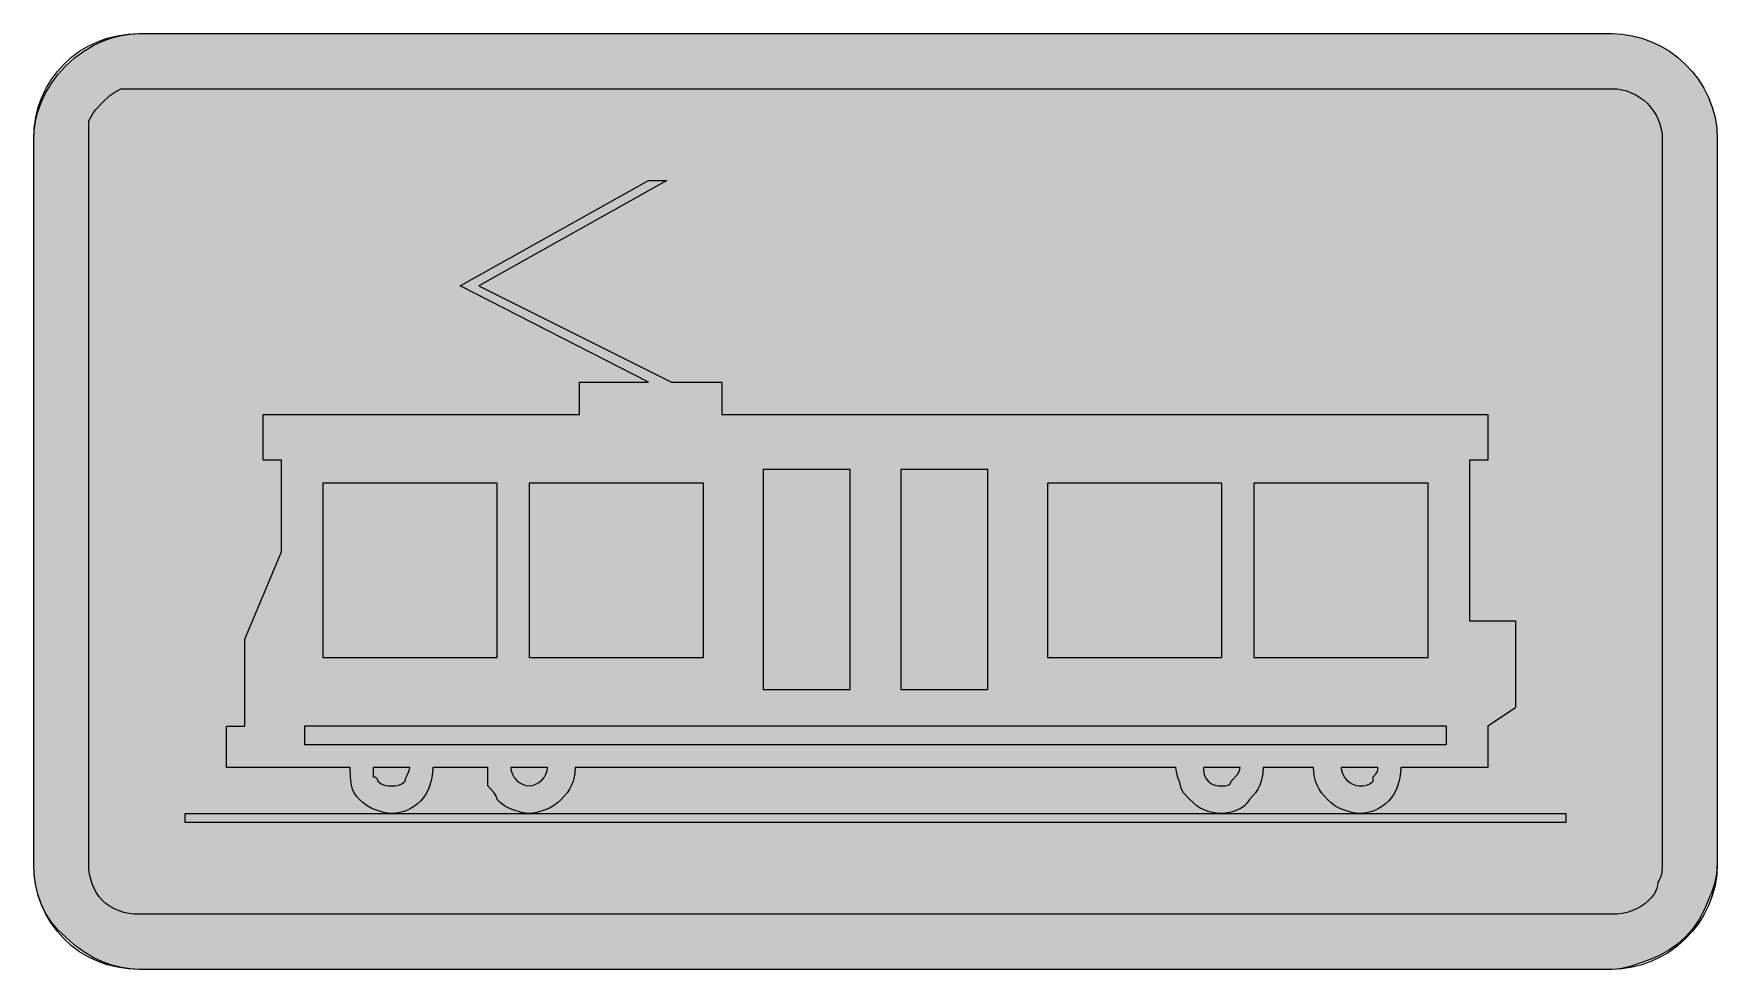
# Model space of a CAD drawing. Header units: metres. Extents: x 64 to 504, y 14 to 258.
import ezdxf

# ---------------------------------------------------------------- set-up
doc = ezdxf.new("R2010")
doc.units = ezdxf.units.M
for name, color, linetype, true_color in [('FILL_BLUE_0000FF', 7, 'Continuous', 0x0000ff), ('FILL_WHITE_FFFFFF', 7, 'Continuous', 0xffffff), ('STROKE_BLUE_0000FF', 7, 'Continuous', 0x0000ff)]:
    doc.layers.add(name, color=color, linetype=linetype, true_color=true_color)

msp = doc.modelspace()

# ---------------------------------------------------------------- hatches: boundary and pattern name
at = {"layer": 'FILL_BLUE_0000FF', "true_color": 0x0000ff}
h = msp.add_hatch(color=7, dxfattribs=at)
h.dxf.hatch_style = 1
h.paths.add_polyline_path([(477.88, 244.01), (479.18, 243.81), (480.44, 243.48), (481.65, 243.03), (482.8, 242.47), (483.89, 241.8), (484.91, 241.04), (485.85, 240.18), (486.71, 239.24), (487.47, 238.22), (488.14, 237.13), (488.7, 235.98), (489.15, 234.77), (489.48, 233.51), (489.68, 232.21), (489.75, 230.88), (489.75, 41.28), (489.6, 38.88), (489.24, 37.57), (488.95, 36.98), (488.55, 36.48), (488.5, 35.63), (488.34, 34.89), (487.8, 33.63), (487.03, 32.6), (486.15, 31.68), (485.2, 30.84), (484.14, 30.1), (483.01, 29.49), (481.8, 28.98), (480.54, 28.59), (479.23, 28.3), (477.9, 28.14), (476.55, 28.08), (91.35, 28.08), (90, 28.14), (88.67, 28.3), (87.36, 28.59), (86.1, 28.98), (84.89, 29.49), (83.76, 30.1), (82.7, 30.84), (81.75, 31.68), (80.91, 32.63), (80.17, 33.69), (79.56, 34.82), (79.05, 36.03), (78.66, 37.29), (78.37, 38.6), (78.21, 39.93), (78.15, 41.28), (78.15, 230.88), (78.15, 235.68), (79.05, 237.27), (79.95, 238.53), (81.75, 240.48), (83.7, 242.28), (84.96, 243.18), (86.55, 244.08), (91.35, 244.08), (476.55, 244.08), (477.88, 244.01)])
at = {"layer": 'FILL_WHITE_FFFFFF', "true_color": 0xffffff}
h = msp.add_hatch(color=7, dxfattribs=at)
h.dxf.hatch_style = 1
h.paths.add_polyline_path([(479.23, 258.34), (481.87, 257.93), (484.44, 257.27), (486.94, 256.36), (489.33, 255.22), (491.61, 253.86), (493.76, 252.29), (495.75, 250.53), (497.58, 248.58), (499.21, 246.47), (500.65, 244.19), (501.86, 241.77), (502.84, 239.22), (503.55, 236.54), (504, 233.76), (504.15, 230.88), (504.15, 41.28), (503.94, 38.6), (503.4, 36.03), (502.63, 33.69), (501.75, 31.68), (500.64, 29), (499.2, 26.43), (497.53, 24.09), (495.75, 22.08), (493.74, 20.3), (491.4, 18.63), (488.83, 17.19), (486.15, 16.08), (481.35, 14.43), (479.06, 13.89), (477.85, 13.73), (476.55, 13.68), (91.35, 13.68), (89.05, 13.79), (86.66, 14.15), (84.22, 14.76), (81.75, 15.63), (79.28, 16.79), (76.84, 18.24), (74.45, 20), (72.15, 22.08), (70.07, 23.99), (68.31, 26.09), (66.86, 28.37), (65.7, 30.78), (64.83, 33.31), (64.22, 35.92), (63.86, 38.58), (63.75, 41.28), (63.75, 230.88), (63.86, 233.18), (64.22, 235.57), (64.83, 238.01), (65.7, 240.48), (66.86, 242.95), (68.31, 245.39), (70.07, 247.78), (72.15, 250.08), (74.45, 252.16), (76.84, 253.92), (79.28, 255.37), (81.75, 256.53), (84.22, 257.4), (86.66, 258.01), (89.05, 258.37), (91.35, 258.48), (476.55, 258.48), (479.23, 258.34)])
h = msp.add_hatch(color=7, dxfattribs=at)
h.dxf.hatch_style = 1
h.paths.add_polyline_path([(378.6, 55.38), (377.57, 54.99), (376.52, 54.7), (375.5, 54.54), (374.55, 54.48), (373.25, 54.54), (372.06, 54.7), (370.94, 54.99), (369.9, 55.38), (368.91, 55.89), (367.97, 56.5), (366.15, 58.08), (364.5, 59.88), (363.96, 60.78), (363.75, 61.68), (363.56, 62.6), (363.15, 63.63), (362.74, 64.89), (362.55, 66.48), (205.35, 66.48), (205.29, 65.18), (205.12, 63.99), (204.84, 62.87), (204.45, 61.83), (203.94, 60.84), (203.32, 59.9), (201.75, 58.08), (200.8, 57.24), (199.76, 56.5), (198.67, 55.89), (197.55, 55.38), (195.34, 54.7), (194.3, 54.54), (193.35, 54.48), (192.4, 54.54), (191.36, 54.7), (189.15, 55.38), (188.03, 55.89), (186.94, 56.5), (185.9, 57.24), (184.95, 58.08), (184.74, 58.98), (184.2, 59.88), (182.55, 61.68), (182.55, 66.48), (168.15, 66.48), (168.09, 65.16), (167.93, 63.9), (167.67, 62.7), (167.31, 61.57), (166.85, 60.51), (166.31, 59.52), (165.7, 58.61), (165, 57.78), (164.23, 57.04), (163.4, 56.38), (162.51, 55.81), (161.57, 55.34), (160.57, 54.97), (159.54, 54.7), (158.46, 54.54), (157.35, 54.48), (156.4, 54.54), (155.36, 54.7), (153.15, 55.38), (152.03, 55.89), (150.94, 56.5), (149.9, 57.24), (148.95, 58.08), (148.16, 58.98), (147.56, 59.9), (147.14, 60.84), (146.85, 61.83), (146.59, 63.99), (146.55, 66.48), (114.15, 66.48), (114.15, 77.28), (118.95, 77.28), (118.95, 100.08), (128.55, 122.88), (128.55, 146.88), (123.75, 146.88), (123.75, 158.88), (206.55, 158.88), (206.55, 167.28), (224.55, 167.28), (175.35, 192.48), (224.55, 220.08), (229.35, 220.08), (180.15, 192.48), (230.55, 167.28), (243.75, 167.28), (243.75, 158.88), (444.15, 158.88), (444.15, 146.88), (439.35, 146.88), (439.35, 104.88), (451.35, 104.88), (451.35, 82.08), (444.15, 77.28), (444.15, 66.48), (421.35, 66.48), (421.29, 65.16), (421.13, 63.9), (420.87, 62.7), (420.51, 61.57), (420.05, 60.51), (419.51, 59.52), (418.9, 58.61), (418.2, 57.78), (417.43, 57.04), (416.6, 56.38), (415.71, 55.81), (414.77, 55.34), (413.77, 54.97), (412.74, 54.7), (411.66, 54.54), (410.55, 54.48), (409.6, 54.54), (408.56, 54.7), (406.35, 55.38), (405.23, 55.89), (404.14, 56.5), (403.1, 57.24), (402.15, 58.08), (400.57, 59.9), (399.96, 60.84), (399.45, 61.83), (399.06, 62.87), (398.78, 63.99), (398.61, 65.18), (398.55, 66.48), (385.35, 66.48), (385.29, 65.18), (385.12, 63.99), (384.84, 62.87), (384.45, 61.83), (383.94, 60.84), (383.33, 59.9), (381.75, 58.08), (381.19, 57.24), (380.46, 56.5), (379.58, 55.89), (378.6, 55.38)])
h.paths.add_polyline_path([(413.25, 62.19), (414.15, 62.88), (414.15, 64.08), (414.84, 64.79), (415.2, 65.28), (415.33, 65.77), (415.35, 66.48), (405.75, 66.48), (405.86, 65.58), (406.16, 64.72), (406.64, 63.91), (407.25, 63.18), (407.98, 62.57), (408.79, 62.09), (409.65, 61.79), (410.55, 61.68), (411.45, 61.7), (412.35, 61.83), (413.25, 62.19)], flags=16)
h.paths.add_polyline_path([(376.2, 61.83), (376.74, 62.19), (376.9, 62.48), (376.95, 62.88), (378.6, 64.68), (379.14, 65.58), (379.35, 66.48), (369.75, 66.48), (369.77, 65.58), (369.9, 64.68), (370.26, 63.78), (370.95, 62.88), (371.85, 62.19), (372.75, 61.83), (373.65, 61.7), (374.55, 61.68), (375.43, 61.7), (376.2, 61.83)], flags=16)
h.paths.add_polyline_path([(195.11, 62.09), (195.92, 62.57), (196.65, 63.18), (197.26, 63.91), (197.74, 64.72), (198.04, 65.58), (198.15, 66.48), (188.55, 66.48), (188.66, 65.58), (188.96, 64.72), (189.44, 63.91), (190.05, 63.18), (190.78, 62.57), (191.59, 62.09), (192.45, 61.79), (193.35, 61.68), (194.25, 61.79), (195.11, 62.09)], flags=16)
h.paths.add_polyline_path([(156.45, 61.7), (157.35, 61.68), (158.25, 61.7), (159.15, 61.83), (160.05, 62.19), (160.95, 62.88), (161.14, 63.78), (161.55, 64.68), (161.96, 65.58), (162.15, 66.48), (152.55, 66.48), (152.55, 64.08), (152.95, 64.03), (153.24, 63.89), (153.6, 63.48), (153.75, 62.88), (154.65, 62.19), (155.55, 61.83), (156.45, 61.7)], flags=16)
h.paths.add_polyline_path([(433.35, 77.28), (134.55, 77.28), (134.55, 72.48), (433.35, 72.48), (433.35, 77.28)], flags=16)
h.paths.add_polyline_path([(238.95, 140.88), (193.35, 140.88), (193.35, 95.28), (238.95, 95.28), (238.95, 140.88)], flags=16)
h.paths.add_polyline_path([(184.95, 95.28), (184.95, 140.88), (139.35, 140.88), (139.35, 95.28), (184.95, 95.28)], flags=16)
h.paths.add_polyline_path([(277.35, 144.48), (254.55, 144.48), (254.55, 86.88), (277.35, 86.88), (277.35, 144.48)], flags=16)
h.paths.add_polyline_path([(313.35, 86.88), (313.35, 144.48), (290.55, 144.48), (290.55, 86.88), (313.35, 86.88)], flags=16)
h.paths.add_polyline_path([(374.55, 140.88), (328.95, 140.88), (328.95, 95.28), (374.55, 95.28), (374.55, 140.88)], flags=16)
h.paths.add_polyline_path([(428.55, 95.28), (428.55, 140.88), (382.95, 140.88), (382.95, 95.28), (428.55, 95.28)], flags=16)
h = msp.add_hatch(color=7, dxfattribs=at)
h.dxf.hatch_style = 1
h.paths.add_polyline_path([(464.55, 52.08), (103.35, 52.08), (103.35, 54.48), (464.55, 54.48), (464.55, 52.08)])

# ---------------------------------------------------------------- linework, layer by layer
at = {"layer": 'FILL_BLUE_0000FF', "lineweight": 0, "true_color": 0x0000ff}
msp.add_lwpolyline([(477.88, 244.01), (479.18, 243.81), (480.44, 243.48), (481.65, 243.03), (482.8, 242.47), (483.89, 241.8), (484.91, 241.04), (485.85, 240.18), (486.71, 239.24), (487.47, 238.22), (488.14, 237.13), (488.7, 235.98), (489.15, 234.77), (489.48, 233.51), (489.68, 232.21), (489.75, 230.88), (489.75, 41.28), (489.6, 38.88), (489.24, 37.57), (488.95, 36.98), (488.55, 36.48), (488.5, 35.63), (488.34, 34.89), (487.8, 33.63), (487.03, 32.6), (486.15, 31.68), (485.2, 30.84), (484.14, 30.1), (483.01, 29.49), (481.8, 28.98), (480.54, 28.59), (479.23, 28.3), (477.9, 28.14), (476.55, 28.08), (91.35, 28.08), (90, 28.14), (88.67, 28.3), (87.36, 28.59), (86.1, 28.98), (84.89, 29.49), (83.76, 30.1), (82.7, 30.84), (81.75, 31.68), (80.91, 32.63), (80.17, 33.69), (79.56, 34.82), (79.05, 36.03), (78.66, 37.29), (78.37, 38.6), (78.21, 39.93), (78.15, 41.28), (78.15, 230.88), (78.15, 235.68), (79.05, 237.27), (79.95, 238.53), (81.75, 240.48), (83.7, 242.28), (84.96, 243.18), (86.55, 244.08), (91.35, 244.08), (476.55, 244.08)], close=True, dxfattribs=at)
at = {"layer": 'FILL_WHITE_FFFFFF', "lineweight": 0, "true_color": 0xffffff}
for points in [[(479.23, 258.34), (481.87, 257.93), (484.44, 257.27), (486.94, 256.36), (489.33, 255.22), (491.61, 253.86), (493.76, 252.29), (495.75, 250.53), (497.58, 248.58), (499.21, 246.47), (500.65, 244.19), (501.86, 241.77), (502.84, 239.22), (503.55, 236.54), (504, 233.76), (504.15, 230.88), (504.15, 41.28), (503.94, 38.6), (503.4, 36.03), (502.63, 33.69), (501.75, 31.68), (500.64, 29), (499.2, 26.43), (497.53, 24.09), (495.75, 22.08), (493.74, 20.3), (491.4, 18.63), (488.83, 17.19), (486.15, 16.08), (481.35, 14.43), (479.06, 13.89), (477.85, 13.73), (476.55, 13.68), (91.35, 13.68), (89.05, 13.79), (86.66, 14.15), (84.22, 14.76), (81.75, 15.63), (79.28, 16.79), (76.84, 18.24), (74.45, 20), (72.15, 22.08), (70.07, 23.99), (68.31, 26.09), (66.86, 28.37), (65.7, 30.78), (64.83, 33.31), (64.22, 35.92), (63.86, 38.58), (63.75, 41.28), (63.75, 230.88), (63.86, 233.18), (64.22, 235.57), (64.83, 238.01), (65.7, 240.48), (66.86, 242.95), (68.31, 245.39), (70.07, 247.78), (72.15, 250.08), (74.45, 252.16), (76.84, 253.92), (79.28, 255.37), (81.75, 256.53), (84.22, 257.4), (86.66, 258.01), (89.05, 258.37), (91.35, 258.48), (476.55, 258.48)], [(464.55, 52.08), (103.35, 52.08), (103.35, 54.48), (464.55, 54.48)]]:
    msp.add_lwpolyline(points, close=True, dxfattribs=at)
at = {"layer": 'FILL_WHITE_FFFFFF', "lineweight": 0, "true_color": 0x0000ff}
for points in [[(378.6, 55.38), (377.57, 54.99), (376.52, 54.7), (375.5, 54.54), (374.55, 54.48), (373.25, 54.54), (372.06, 54.7), (370.94, 54.99), (369.9, 55.38), (368.91, 55.89), (367.97, 56.5), (366.15, 58.08), (364.5, 59.88), (363.96, 60.78), (363.75, 61.68), (363.56, 62.6), (363.15, 63.63), (362.74, 64.89), (362.55, 66.48), (205.35, 66.48), (205.29, 65.18), (205.12, 63.99), (204.84, 62.87), (204.45, 61.83), (203.94, 60.84), (203.32, 59.9), (201.75, 58.08), (200.8, 57.24), (199.76, 56.5), (198.67, 55.89), (197.55, 55.38), (195.34, 54.7), (194.3, 54.54), (193.35, 54.48), (192.4, 54.54), (191.36, 54.7), (189.15, 55.38), (188.03, 55.89), (186.94, 56.5), (185.9, 57.24), (184.95, 58.08), (184.74, 58.98), (184.2, 59.88), (182.55, 61.68), (182.55, 66.48), (168.15, 66.48), (168.09, 65.16), (167.93, 63.9), (167.67, 62.7), (167.31, 61.57), (166.85, 60.51), (166.31, 59.52), (165.7, 58.61), (165, 57.78), (164.23, 57.04), (163.4, 56.38), (162.51, 55.81), (161.57, 55.34), (160.57, 54.97), (159.54, 54.7), (158.46, 54.54), (157.35, 54.48), (156.4, 54.54), (155.36, 54.7), (153.15, 55.38), (152.03, 55.89), (150.94, 56.5), (149.9, 57.24), (148.95, 58.08), (148.16, 58.98), (147.56, 59.9), (147.14, 60.84), (146.85, 61.83), (146.59, 63.99), (146.55, 66.48), (114.15, 66.48), (114.15, 77.28), (118.95, 77.28), (118.95, 100.08), (128.55, 122.88), (128.55, 146.88), (123.75, 146.88), (123.75, 158.88), (206.55, 158.88), (206.55, 167.28), (224.55, 167.28), (175.35, 192.48), (224.55, 220.08), (229.35, 220.08), (180.15, 192.48), (230.55, 167.28), (243.75, 167.28), (243.75, 158.88), (444.15, 158.88), (444.15, 146.88), (439.35, 146.88), (439.35, 104.88), (451.35, 104.88), (451.35, 82.08), (444.15, 77.28), (444.15, 66.48), (421.35, 66.48), (421.29, 65.16), (421.13, 63.9), (420.87, 62.7), (420.51, 61.57), (420.05, 60.51), (419.51, 59.52), (418.9, 58.61), (418.2, 57.78), (417.43, 57.04), (416.6, 56.38), (415.71, 55.81), (414.77, 55.34), (413.77, 54.97), (412.74, 54.7), (411.66, 54.54), (410.55, 54.48), (409.6, 54.54), (408.56, 54.7), (406.35, 55.38), (405.23, 55.89), (404.14, 56.5), (403.1, 57.24), (402.15, 58.08), (400.57, 59.9), (399.96, 60.84), (399.45, 61.83), (399.06, 62.87), (398.78, 63.99), (398.61, 65.18), (398.55, 66.48), (385.35, 66.48), (385.29, 65.18), (385.12, 63.99), (384.84, 62.87), (384.45, 61.83), (383.94, 60.84), (383.33, 59.9), (381.75, 58.08), (381.19, 57.24), (380.46, 56.5), (379.58, 55.89)], [(277.35, 144.48), (254.55, 144.48), (254.55, 86.88), (277.35, 86.88)], [(313.35, 86.88), (313.35, 144.48), (290.55, 144.48), (290.55, 86.88)], [(184.95, 95.28), (184.95, 140.88), (139.35, 140.88), (139.35, 95.28)], [(238.95, 140.88), (193.35, 140.88), (193.35, 95.28), (238.95, 95.28)], [(374.55, 140.88), (328.95, 140.88), (328.95, 95.28), (374.55, 95.28)], [(428.55, 95.28), (428.55, 140.88), (382.95, 140.88), (382.95, 95.28)], [(433.35, 77.28), (134.55, 77.28), (134.55, 72.48), (433.35, 72.48)], [(156.45, 61.7), (157.35, 61.68), (158.25, 61.7), (159.15, 61.83), (160.05, 62.19), (160.95, 62.88), (161.14, 63.78), (161.55, 64.68), (161.96, 65.58), (162.15, 66.48), (152.55, 66.48), (152.55, 64.08), (152.95, 64.03), (153.24, 63.89), (153.6, 63.48), (153.75, 62.88), (154.65, 62.19), (155.55, 61.83)], [(195.11, 62.09), (195.92, 62.57), (196.65, 63.18), (197.26, 63.91), (197.74, 64.72), (198.04, 65.58), (198.15, 66.48), (188.55, 66.48), (188.66, 65.58), (188.96, 64.72), (189.44, 63.91), (190.05, 63.18), (190.78, 62.57), (191.59, 62.09), (192.45, 61.79), (193.35, 61.68), (194.25, 61.79)], [(376.2, 61.83), (376.74, 62.19), (376.9, 62.48), (376.95, 62.88), (378.6, 64.68), (379.14, 65.58), (379.35, 66.48), (369.75, 66.48), (369.77, 65.58), (369.9, 64.68), (370.26, 63.78), (370.95, 62.88), (371.85, 62.19), (372.75, 61.83), (373.65, 61.7), (374.55, 61.68), (375.43, 61.7)], [(413.25, 62.19), (414.15, 62.88), (414.15, 64.08), (414.84, 64.79), (415.2, 65.28), (415.33, 65.77), (415.35, 66.48), (405.75, 66.48), (405.86, 65.58), (406.16, 64.72), (406.64, 63.91), (407.25, 63.18), (407.98, 62.57), (408.79, 62.09), (409.65, 61.79), (410.55, 61.68), (411.45, 61.7), (412.35, 61.83)]]:
    msp.add_lwpolyline(points, close=True, dxfattribs=at)
at = {"layer": 'STROKE_BLUE_0000FF', "lineweight": 0, "true_color": 0x0000ff}
msp.add_lwpolyline([(504.15, 230.88), (504.15, 41.28), (504, 38.4), (503.55, 35.62), (502.84, 32.94), (501.86, 30.39), (500.65, 27.97), (499.21, 25.69), (497.58, 23.58), (495.75, 21.63), (493.76, 19.87), (491.61, 18.3), (489.33, 16.94), (486.94, 15.8), (484.44, 14.89), (481.87, 14.23), (479.23, 13.82), (476.55, 13.68), (91.35, 13.68), (88.47, 13.82), (85.69, 14.23), (83.01, 14.89), (80.46, 15.8), (78.04, 16.94), (75.76, 18.3), (73.65, 19.87), (71.7, 21.63), (69.94, 23.58), (68.37, 25.69), (67.01, 27.97), (65.87, 30.39), (64.96, 32.94), (64.3, 35.62), (63.89, 38.4), (63.75, 41.28), (63.75, 230.88), (63.89, 233.76), (64.3, 236.54), (64.96, 239.22), (65.87, 241.77), (67.01, 244.19), (68.37, 246.47), (69.94, 248.58), (71.7, 250.53), (73.65, 252.29), (75.76, 253.86), (78.04, 255.22), (80.46, 256.36), (83.01, 257.27), (85.69, 257.93), (88.47, 258.34), (91.35, 258.48), (476.55, 258.48), (479.23, 258.34), (481.87, 257.93), (484.44, 257.27), (486.94, 256.36), (489.33, 255.22), (491.61, 253.86), (493.76, 252.29), (495.75, 250.53), (497.58, 248.58), (499.21, 246.47), (500.65, 244.19), (501.86, 241.77), (502.84, 239.22), (503.55, 236.54), (504, 233.76), (504.15, 230.88)], dxfattribs=at)

doc.saveas('drawing.dxf')
